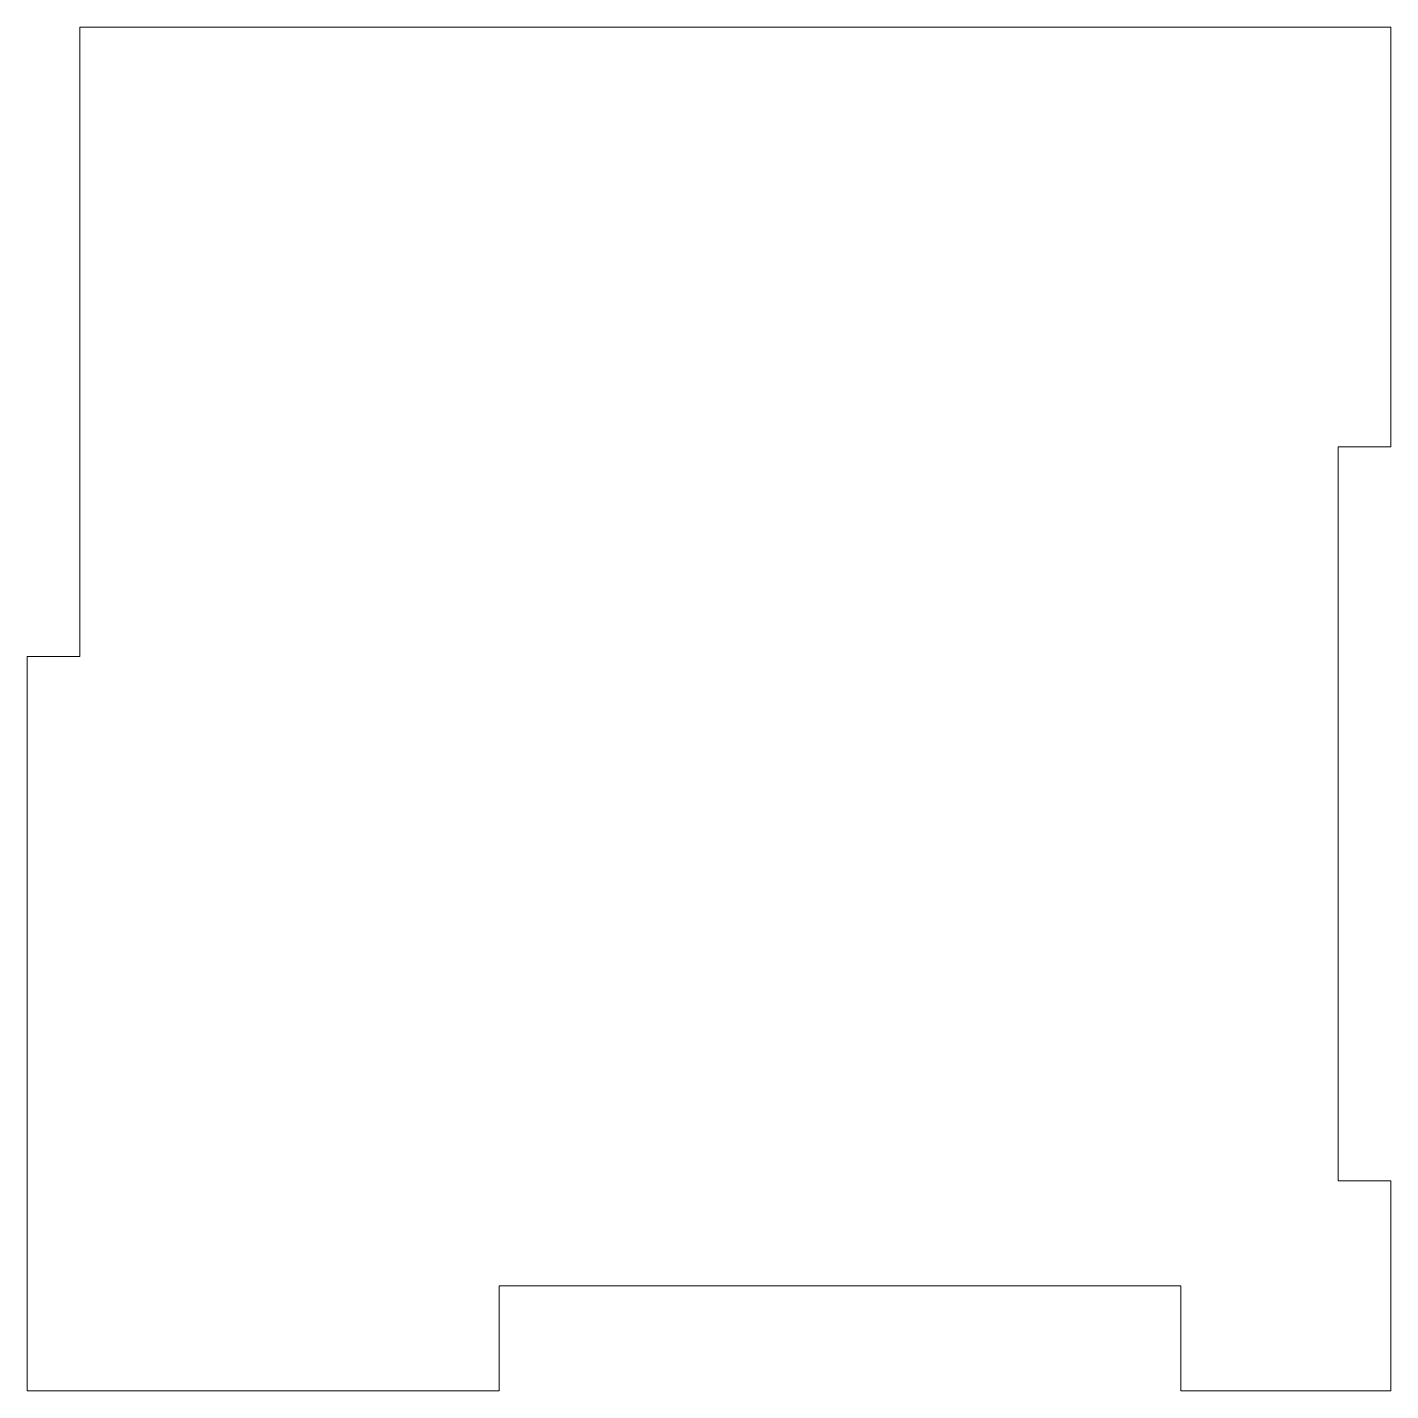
# Model space of a CAD drawing. Header units: millimetres. Extents: x 83 to 207, y -207 to -83.
import ezdxf

# ---------------------------------------------------------------- set-up
doc = ezdxf.new("R2010")
doc.units = ezdxf.units.MM
doc.header["$MEASUREMENT"] = 0
doc.layers.add('cicitboard', color=7, linetype='Continuous', lineweight=0)

msp = doc.modelspace()

# ---------------------------------------------------------------- linework, layer by layer
at = {"layer": 'cicitboard', "color": 29, "lineweight": 9}
msp.add_lwpolyline([(88.25, -83.5), (88.25, -140.5), (83.5, -140.5), (83.5, -178.5), (83.5, -188), (83.5, -207), (126.25, -207), (126.25, -197.5), (188, -197.5), (188, -207), (207, -207), (207, -188), (202.25, -188), (202.25, -121.5), (207, -121.5), (207, -83.5), (111, -83.5)], close=True, dxfattribs=at)

doc.saveas('drawing.dxf')
